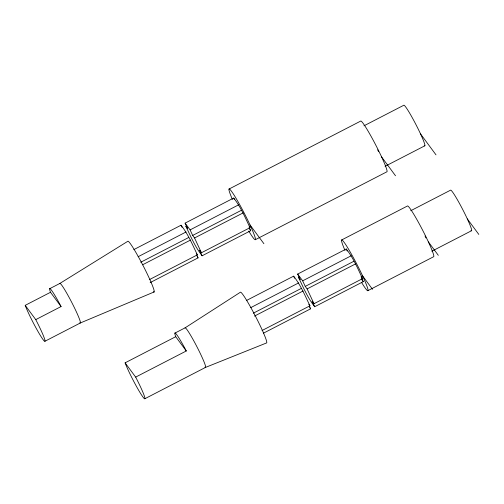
<?xml version="1.0" encoding="UTF-8"?>
<svg xmlns="http://www.w3.org/2000/svg" width="504" height="504" viewBox="0 0 504 504"><rect width="100%" height="100%" fill="white"/><g stroke="black" fill="none" stroke-linecap="round" stroke-linejoin="round"><path stroke-width="0.76" d="M174.894 333.113L185.018 327.89L240.326 292.27A28.583 2.356 62.7 0 1 254.929 315.17A28.583 2.356 62.7 0 1 266.729 342.877L205.613 367.366L144.868 398.721M49.675 288.704L59.8 283.475L127.764 241.322A28.583 2.356 62.7 0 1 144.081 267.542A28.583 2.356 62.7 0 1 153.355 291.696M229.005 189.063L360.618 121.124A28.583 2.356 62.7 0 1 375.222 144.018A28.583 2.356 62.7 0 1 387.022 171.732L255.408 239.671M363.957 125.824L403.754 105.279A22.863 1.884 62.7 0 1 416.808 126.258A22.863 1.884 62.7 0 1 424.223 145.574M25.2 305.348L50.507 292.282L61.066 306.558L35.759 319.624L25.2 305.348A22.296 1.833 62.7 0 0 43.035 339.539A22.296 1.833 62.7 0 0 35.759 319.624M133.844 249.587L181.049 225.219C188.105 234.139 192.484 244.648 197.373 254.86L149.474 279.588M202.123 255.78C195.067 246.859 190.688 236.351 185.8 226.138L187.677 228.671L185.1 223.127L233.698 198.041C240.754 206.961 245.133 217.476 250.016 227.682L201.424 252.769L199.546 250.236L202.123 255.78L250.715 230.693L249.108 227.228M138.153 256.706L186.052 231.979M185.1 223.127L190.102 229.887L238.701 204.8M140.729 262.256L188.628 237.529M190.102 229.887L192.679 235.437L241.271 210.351M142.601 264.789L190.506 240.061M192.679 235.437L194.557 237.976L243.148 212.89M150.173 282.599L198.072 257.872L196.787 255.1M44.963 341.239L80.394 322.951L154.167 291.936M385.075 166.314L424.878 145.769M341.567 240.011L407.371 206.042A28.583 2.356 62.7 0 1 421.974 228.936A28.583 2.356 62.7 0 1 433.774 256.649L367.97 290.619M410.71 210.741L450.507 190.197A22.863 1.884 62.7 0 1 463.56 211.17A22.863 1.884 62.7 0 1 470.982 230.492M125.105 362.83L175.726 336.697A22.296 1.833 62.7 0 1 186.285 350.973L135.664 377.105L125.105 362.83A22.296 1.833 62.7 0 0 142.941 397.013A22.296 1.833 62.7 0 0 135.664 377.105M246.406 300.529L293.612 276.161C300.668 285.081 305.046 295.596 309.935 305.808L262.03 330.529M314.685 306.728C307.629 297.807 303.25 287.293 298.362 277.087L300.239 279.619L297.662 274.069L346.254 248.989C353.317 257.909 357.689 268.418 362.578 278.63L313.986 303.717L312.108 301.178L314.685 306.728L363.277 281.642L361.67 278.177M250.715 307.654L298.614 282.927M297.662 274.069L302.665 280.835L351.256 255.749M253.292 313.198L301.19 288.471M302.665 280.835L305.241 286.385L353.833 261.299M254.47 316.096L303.068 291.01M305.241 286.385L307.112 288.918L355.711 263.831M263.428 333.188L310.634 308.82L309.343 306.041M431.834 251.225L471.631 230.681M420.569 133.976L436.004 154.854M467.321 218.893L478.8 234.41M381.635 156.996L395.508 175.757M428.387 241.914L438.304 255.314M362.584 275.883L372.5 289.283M361.078 276.601L362.578 278.63M361.916 279.796L363.277 281.642M308.807 304.284L309.935 305.808M250.022 224.935L263.901 243.697M309.727 307.585L310.634 308.82M249.266 226.668L250.016 227.682M249.808 229.465L250.715 230.693M196.245 253.336L197.373 254.86M197.165 256.643L198.072 257.872M175.726 336.697L186.285 350.973M346.254 248.989L347.224 251.068M307.112 288.918L313.986 303.717M293.612 276.161L294.575 278.239M233.698 198.041L234.341 199.427M194.557 237.976L201.424 252.769M181.049 225.219L182.02 227.298M232.445 199.489A28.583 2.356 62.7 0 1 233.982 194.953A28.583 2.356 62.7 0 1 253.222 232.212A28.583 2.356 62.7 0 1 248.756 231.059M345.007 250.431A28.583 2.356 62.7 0 1 346.424 245.719A28.583 2.356 62.7 0 1 365.62 282.75A28.583 2.356 62.7 0 1 361.689 282.631M425.029 236.023A22.863 1.884 62.7 0 1 425.956 237.945M185.018 327.89A22.296 1.833 62.7 0 1 197.744 348.34A22.296 1.833 62.7 0 1 204.977 367.177M377.635 149.808A22.863 1.884 62.7 0 1 378.586 151.754M59.8 283.475A22.296 1.833 62.7 0 1 72.526 303.925A22.296 1.833 62.7 0 1 79.764 322.762M50.507 292.282A22.296 1.833 62.7 0 1 61.066 306.558"/></g></svg>
